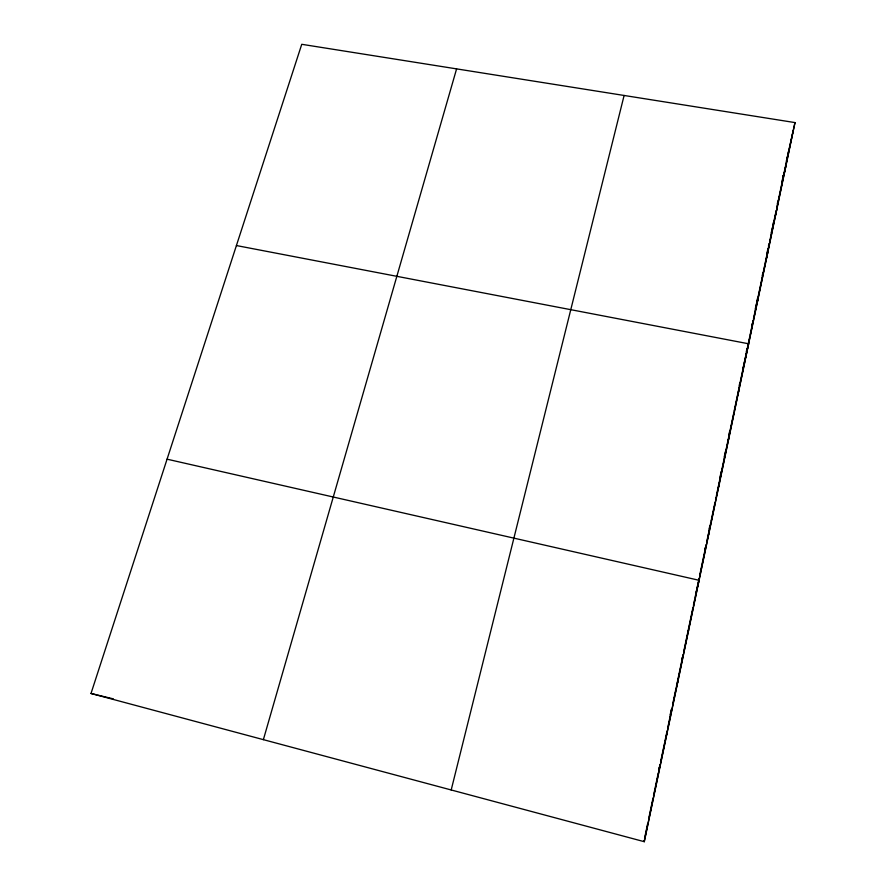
<?xml version="1.0" encoding="UTF-8"?>
<svg xmlns="http://www.w3.org/2000/svg" width="886" height="886" viewBox="0 0 886 886"><rect width="100%" height="100%" fill="white"/><g stroke="black" fill="none" stroke-linecap="round" stroke-linejoin="round"><path stroke-width="1.33" d="M658.63 769.956L659.184 767.276M670.17 714.869L671.311 709.476M681.644 660.159L682.209 657.512M704.702 550.25L705.256 547.592M709.143 529.031L709.697 526.384M719.775 478.329L721.182 471.618M724.261 456.966L725.357 451.694M728.68 435.89L729.787 430.618M739.267 385.41L739.821 382.741M746.322 351.764L746.887 349.062M751.671 326.236L752.225 323.578M755.282 309.004L756.4 303.699M756.954 301.041L757.508 298.394M762.281 275.657L762.846 272.966M766.789 254.149L767.918 248.767M768.472 246.131L769.026 243.484M771.241 232.929L772.348 227.647M772.902 225L773.456 222.364M777.343 203.813L777.908 201.133M781.84 182.361L783.246 175.661M644.576 838.311L647.655 823.626M649.061 816.958L652.982 798.264M653.536 795.595L654.931 788.917M655.219 787.576L658.32 772.802M658.874 770.111L660.004 764.74M660.568 762.049L664.511 743.243M665.076 740.563L665.641 737.872M665.918 736.521L667.058 731.105M667.623 728.403L671.588 709.464M673.006 702.709L676.129 687.824M676.406 686.506L683.084 654.665M683.638 652.018L687.536 633.401M688.101 630.732L692.863 607.995M693.428 605.326L694.546 599.977M695.111 597.297L696.507 590.608L695.931 592.9M696.795 589.268L699.054 578.469M699.619 575.767L706.12 544.735M706.685 542.066L710.572 523.537M711.126 520.879L715.013 502.351M715.567 499.704L716.121 497.057M716.397 495.717L725.656 451.583M725.933 450.232L726.509 447.53M727.074 444.816L733.597 413.718M734.162 411.004L734.727 408.302M735.015 406.951L749.545 337.621M750.11 334.941L753.2 320.167M753.488 318.827L764.563 265.988M765.116 263.319L769.037 244.636M769.591 241.967L776.092 210.99M776.657 208.288L788.695 150.875L788.108 153.422M644.222 841.478L793.114 131.017M644.31 841.7L794.997 122.589L301.749 44.3L91.003 693.472L644.31 841.7L643.834 840.515M782.637 177.864L783.213 175.306M786.369 161.163L787.532 156.002M788.972 149.546L794.997 122.589M784.287 173.158L786.081 165.161M775.283 216.084L776.989 208.542M766.124 259.82L767.719 252.754M756.777 304.407L758.272 297.829M743.011 368.31L748.648 343.79L236.418 245.555M737.828 394.813L739.112 389.275M728.226 440.63L729.399 435.635M718.435 487.344L719.487 482.914M708.457 534.967L709.387 531.124M451.195 789.969L624.109 95.466M696.806 589.434L699.087 580.297L167.066 459.181M687.89 633.058L688.577 630.467M677.303 683.593L677.845 681.655M263.375 739.655L456.6 68.875M666.505 735.147L666.892 733.907M91.003 693.472L96.818 694.879M97.981 695.167L113.286 698.855"/></g></svg>
